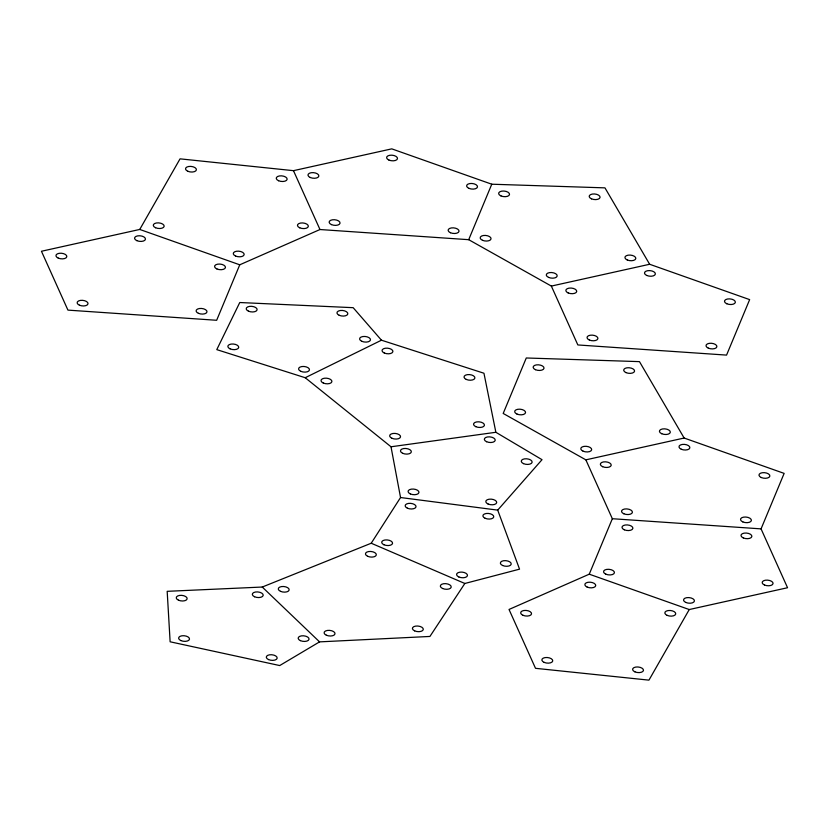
<?xml version="1.0" encoding="UTF-8"?>
<svg xmlns="http://www.w3.org/2000/svg" width="829" height="829" viewBox="0 0 829 829"><rect width="100%" height="100%" fill="white"/><g stroke="black" fill="none" stroke-linecap="round" stroke-linejoin="round"><path stroke-width="1.24" d="M239.747 264.803L216.659 320.284L67.937 310.119L41.45 251.26L139.749 229.446L239.747 264.803L319.973 229.529L468.696 239.685L551.347 286.078L577.844 344.947L726.556 355.102L749.644 299.621L649.646 264.264L551.347 286.078M468.696 239.685L491.773 184.214L604.963 187.862L649.646 264.264M589.253 574.186L612.341 518.716L585.854 459.846L503.193 413.453L526.28 357.983L639.47 361.631L684.143 438.033L784.141 473.39L761.063 528.871L787.55 587.73L689.251 609.543L589.253 574.186L509.027 609.46L535.513 668.319L648.952 680.143L689.251 609.543M139.749 229.446L180.048 158.847L293.476 170.67L391.775 148.857L491.773 184.214M497.701 510.125L519.545 569.16L464.841 583.481L429.93 636.444L319.559 641.874L279.715 665.552L170.132 641.791L167.178 591.326L262.254 587.036L371.216 543.233L400.542 497.524L391.008 446.779L305.207 377.723L216.783 349.631L239.757 302.523L353.164 307.683L381.464 340.201L483.949 373.237L495.866 432.282L542.021 459.68L497.701 510.125L400.542 497.524M305.207 377.723L381.464 340.201M585.854 459.846L684.143 438.033M391.008 446.779L495.866 432.282M612.341 518.716L761.063 528.871M371.216 543.233L464.841 583.481M262.254 587.036L319.559 641.874M293.476 170.67L319.973 229.529M230.079 348.843A5.471 2.798 5.9 0 0 238.711 347.517A5.471 2.798 5.9 0 0 231.063 344.087A5.471 2.798 5.9 0 0 230.079 348.843M248.462 311.165A5.471 2.798 5.9 0 0 257.094 309.839A5.471 2.798 5.9 0 0 249.446 306.398A5.471 2.798 5.9 0 0 248.462 311.165M339.185 315.279A5.471 2.798 5.9 0 0 347.807 313.963A5.471 2.798 5.9 0 0 340.159 310.523A5.471 2.798 5.9 0 0 339.185 315.279M361.827 341.299A5.471 2.798 5.9 0 0 370.459 339.983A5.471 2.798 5.9 0 0 362.812 336.543A5.471 2.798 5.9 0 0 361.827 341.299M300.823 371.319A5.471 2.798 5.9 0 0 309.445 369.993A5.471 2.798 5.9 0 0 301.797 366.553A5.471 2.798 5.9 0 0 300.823 371.319M300.399 640.63A5.471 2.798 5.9 0 0 309.03 639.304A5.471 2.798 5.9 0 0 301.383 635.874A5.471 2.798 5.9 0 0 300.399 640.63M268.523 659.573A5.471 2.798 5.9 0 0 277.155 658.247A5.471 2.798 5.9 0 0 269.508 654.817A5.471 2.798 5.9 0 0 268.523 659.573M180.867 640.568A5.471 2.798 5.9 0 0 189.489 639.242A5.471 2.798 5.9 0 0 181.841 635.802A5.471 2.798 5.9 0 0 180.867 640.568M178.494 600.196A5.471 2.798 5.9 0 0 187.126 598.87A5.471 2.798 5.9 0 0 179.478 595.429A5.471 2.798 5.9 0 0 178.494 600.196M254.555 596.756A5.471 2.798 5.9 0 0 263.187 595.429A5.471 2.798 5.9 0 0 255.539 591.999A5.471 2.798 5.9 0 0 254.555 596.756M323.269 383.019A5.471 2.798 5.9 0 0 331.89 381.692A5.471 2.798 5.9 0 0 324.243 378.252A5.471 2.798 5.9 0 0 323.269 383.019M384.273 352.999A5.471 2.798 5.9 0 0 392.894 351.672A5.471 2.798 5.9 0 0 385.257 348.242A5.471 2.798 5.9 0 0 384.273 352.999M466.261 379.423A5.471 2.798 5.9 0 0 474.882 378.107A5.471 2.798 5.9 0 0 467.235 374.667A5.471 2.798 5.9 0 0 466.261 379.423M475.794 426.666A5.471 2.798 5.9 0 0 484.416 425.339A5.471 2.798 5.9 0 0 476.768 421.899A5.471 2.798 5.9 0 0 475.794 426.666M391.91 438.261A5.471 2.798 5.9 0 0 400.531 436.935A5.471 2.798 5.9 0 0 392.884 433.494A5.471 2.798 5.9 0 0 391.91 438.261M367.682 556.3A5.471 2.798 5.9 0 0 376.304 554.974A5.471 2.798 5.9 0 0 368.656 551.544A5.471 2.798 5.9 0 0 367.682 556.3M442.582 588.497A5.471 2.798 5.9 0 0 451.204 587.17A5.471 2.798 5.9 0 0 443.556 583.73A5.471 2.798 5.9 0 0 442.582 588.497M414.655 630.869A5.471 2.798 5.9 0 0 423.277 629.543A5.471 2.798 5.9 0 0 415.64 626.102A5.471 2.798 5.9 0 0 414.655 630.869M326.357 635.211A5.471 2.798 5.9 0 0 334.989 633.884A5.471 2.798 5.9 0 0 327.341 630.444A5.471 2.798 5.9 0 0 326.357 635.211M280.513 591.336A5.471 2.798 5.9 0 0 289.145 590.01A5.471 2.798 5.9 0 0 281.497 586.58A5.471 2.798 5.9 0 0 280.513 591.336M402.697 453.308A5.471 2.798 5.9 0 0 411.319 451.981A5.471 2.798 5.9 0 0 403.671 448.551A5.471 2.798 5.9 0 0 402.697 453.308M486.582 441.712A5.471 2.798 5.9 0 0 495.203 440.386A5.471 2.798 5.9 0 0 487.556 436.945A5.471 2.798 5.9 0 0 486.582 441.712M523.503 463.629A5.471 2.798 5.9 0 0 532.125 462.302A5.471 2.798 5.9 0 0 524.477 458.872A5.471 2.798 5.9 0 0 523.503 463.629M488.043 503.991A5.471 2.798 5.9 0 0 496.675 502.664A5.471 2.798 5.9 0 0 489.027 499.224A5.471 2.798 5.9 0 0 488.043 503.991M410.324 493.908A5.471 2.798 5.9 0 0 418.946 492.581A5.471 2.798 5.9 0 0 411.298 489.141A5.471 2.798 5.9 0 0 410.324 493.908M407.391 508.187A5.471 2.798 5.9 0 0 416.013 506.861A5.471 2.798 5.9 0 0 408.365 503.431A5.471 2.798 5.9 0 0 407.391 508.187M485.12 518.27A5.471 2.798 5.9 0 0 493.742 516.944A5.471 2.798 5.9 0 0 486.095 513.514A5.471 2.798 5.9 0 0 485.12 518.27M502.592 565.492A5.471 2.798 5.9 0 0 511.213 564.166A5.471 2.798 5.9 0 0 503.566 560.736A5.471 2.798 5.9 0 0 502.592 565.492M458.82 576.953A5.471 2.798 5.9 0 0 467.452 575.627A5.471 2.798 5.9 0 0 459.805 572.186A5.471 2.798 5.9 0 0 458.82 576.953M383.931 544.757A5.471 2.798 5.9 0 0 392.552 543.43A5.471 2.798 5.9 0 0 384.905 540A5.471 2.798 5.9 0 0 383.931 544.757M726.795 303.756A5.471 2.798 5.9 0 0 735.354 302.357A5.471 2.798 5.9 0 0 727.613 298.979A5.471 2.798 5.9 0 0 726.795 303.756M708.318 348.139A5.471 2.798 5.9 0 0 716.878 346.74A5.471 2.798 5.9 0 0 709.147 343.361A5.471 2.798 5.9 0 0 708.318 348.139M589.346 340.014A5.471 2.798 5.9 0 0 597.906 338.615A5.471 2.798 5.9 0 0 590.165 335.237A5.471 2.798 5.9 0 0 589.346 340.014M568.155 292.927A5.471 2.798 5.9 0 0 576.715 291.528A5.471 2.798 5.9 0 0 568.974 288.15A5.471 2.798 5.9 0 0 568.155 292.927M646.796 275.477A5.471 2.798 5.9 0 0 655.356 274.078A5.471 2.798 5.9 0 0 647.615 270.7A5.471 2.798 5.9 0 0 646.796 275.477M591.502 198.836A5.471 2.798 5.9 0 0 600.061 197.437A5.471 2.798 5.9 0 0 592.32 194.059A5.471 2.798 5.9 0 0 591.502 198.836M627.252 259.964A5.471 2.798 5.9 0 0 635.802 258.555A5.471 2.798 5.9 0 0 628.071 255.177A5.471 2.798 5.9 0 0 627.252 259.964M548.611 277.414A5.471 2.798 5.9 0 0 557.171 276.005A5.471 2.798 5.9 0 0 549.43 272.627A5.471 2.798 5.9 0 0 548.611 277.414M482.488 240.296A5.471 2.798 5.9 0 0 491.037 238.887A5.471 2.798 5.9 0 0 483.307 235.519A5.471 2.798 5.9 0 0 482.488 240.296M500.954 195.913A5.471 2.798 5.9 0 0 509.514 194.514A5.471 2.798 5.9 0 0 501.773 191.136A5.471 2.798 5.9 0 0 500.954 195.913M136.889 240.659A5.471 2.798 5.9 0 0 145.448 239.249A5.471 2.798 5.9 0 0 137.707 235.871A5.471 2.798 5.9 0 0 136.889 240.659M216.887 268.938A5.471 2.798 5.9 0 0 225.447 267.539A5.471 2.798 5.9 0 0 217.706 264.161A5.471 2.798 5.9 0 0 216.887 268.938M198.421 313.321A5.471 2.798 5.9 0 0 206.981 311.922A5.471 2.798 5.9 0 0 199.24 308.543A5.471 2.798 5.9 0 0 198.421 313.321M79.449 305.196A5.471 2.798 5.9 0 0 88.009 303.797A5.471 2.798 5.9 0 0 80.268 300.419A5.471 2.798 5.9 0 0 79.449 305.196M58.258 258.109A5.471 2.798 5.9 0 0 66.817 256.7A5.471 2.798 5.9 0 0 59.077 253.332A5.471 2.798 5.9 0 0 58.258 258.109M388.925 160.059A5.471 2.798 5.9 0 0 397.485 158.66A5.471 2.798 5.9 0 0 389.744 155.282A5.471 2.798 5.9 0 0 388.925 160.059M468.924 188.349A5.471 2.798 5.9 0 0 477.483 186.939A5.471 2.798 5.9 0 0 469.742 183.572A5.471 2.798 5.9 0 0 468.924 188.349M450.458 232.731A5.471 2.798 5.9 0 0 459.017 231.322A5.471 2.798 5.9 0 0 451.277 227.944A5.471 2.798 5.9 0 0 450.458 232.731M331.476 224.607A5.471 2.798 5.9 0 0 340.035 223.198A5.471 2.798 5.9 0 0 332.294 219.82A5.471 2.798 5.9 0 0 331.476 224.607M310.284 177.51A5.471 2.798 5.9 0 0 318.844 176.111A5.471 2.798 5.9 0 0 311.103 172.733A5.471 2.798 5.9 0 0 310.284 177.51M187.831 171.271A5.471 2.798 5.9 0 0 196.39 169.862A5.471 2.798 5.9 0 0 188.649 166.494A5.471 2.798 5.9 0 0 187.831 171.271M278.575 180.732A5.471 2.798 5.9 0 0 287.135 179.323A5.471 2.798 5.9 0 0 279.404 175.945A5.471 2.798 5.9 0 0 278.575 180.732M299.766 227.82A5.471 2.798 5.9 0 0 308.326 226.41A5.471 2.798 5.9 0 0 300.595 223.042A5.471 2.798 5.9 0 0 299.766 227.82M235.591 256.037A5.471 2.798 5.9 0 0 244.151 254.627A5.471 2.798 5.9 0 0 236.41 251.26A5.471 2.798 5.9 0 0 235.591 256.037M155.593 227.747A5.471 2.798 5.9 0 0 164.152 226.348A5.471 2.798 5.9 0 0 156.412 222.97A5.471 2.798 5.9 0 0 155.593 227.747M764.493 585.005A5.471 2.798 5.9 0 0 773.053 583.606A5.471 2.798 5.9 0 0 765.312 580.227A5.471 2.798 5.9 0 0 764.493 585.005M685.852 602.455A5.471 2.798 5.9 0 0 694.412 601.056A5.471 2.798 5.9 0 0 686.681 597.678A5.471 2.798 5.9 0 0 685.852 602.455M605.854 574.176A5.471 2.798 5.9 0 0 614.413 572.766A5.471 2.798 5.9 0 0 606.683 569.399A5.471 2.798 5.9 0 0 605.854 574.176M624.32 529.793A5.471 2.798 5.9 0 0 632.879 528.394A5.471 2.798 5.9 0 0 625.149 525.016A5.471 2.798 5.9 0 0 624.32 529.793M743.302 537.917A5.471 2.798 5.9 0 0 751.862 536.518A5.471 2.798 5.9 0 0 744.121 533.14A5.471 2.798 5.9 0 0 743.302 537.917M634.91 671.842A5.471 2.798 5.9 0 0 643.47 670.443A5.471 2.798 5.9 0 0 635.739 667.065A5.471 2.798 5.9 0 0 634.91 671.842M544.166 662.381A5.471 2.798 5.9 0 0 552.725 660.982A5.471 2.798 5.9 0 0 544.985 657.604A5.471 2.798 5.9 0 0 544.166 662.381M522.975 615.294A5.471 2.798 5.9 0 0 531.534 613.895A5.471 2.798 5.9 0 0 523.793 610.517A5.471 2.798 5.9 0 0 522.975 615.294M587.16 587.077A5.471 2.798 5.9 0 0 595.719 585.678A5.471 2.798 5.9 0 0 587.979 582.3A5.471 2.798 5.9 0 0 587.16 587.077M667.158 615.367A5.471 2.798 5.9 0 0 675.718 613.957A5.471 2.798 5.9 0 0 667.977 610.579A5.471 2.798 5.9 0 0 667.158 615.367M761.291 477.525A5.471 2.798 5.9 0 0 769.851 476.126A5.471 2.798 5.9 0 0 762.11 472.748A5.471 2.798 5.9 0 0 761.291 477.525M742.825 521.907A5.471 2.798 5.9 0 0 751.385 520.508A5.471 2.798 5.9 0 0 743.644 517.13A5.471 2.798 5.9 0 0 742.825 521.907M623.843 513.783A5.471 2.798 5.9 0 0 632.403 512.384A5.471 2.798 5.9 0 0 624.672 509.006A5.471 2.798 5.9 0 0 623.843 513.783M602.652 466.696A5.471 2.798 5.9 0 0 611.211 465.297A5.471 2.798 5.9 0 0 603.481 461.919A5.471 2.798 5.9 0 0 602.652 466.696M681.293 449.245A5.471 2.798 5.9 0 0 689.852 447.847A5.471 2.798 5.9 0 0 682.112 444.468A5.471 2.798 5.9 0 0 681.293 449.245M583.108 451.183A5.471 2.798 5.9 0 0 591.668 449.774A5.471 2.798 5.9 0 0 583.937 446.396A5.471 2.798 5.9 0 0 583.108 451.183M516.985 414.065A5.471 2.798 5.9 0 0 525.545 412.655A5.471 2.798 5.9 0 0 517.804 409.288A5.471 2.798 5.9 0 0 516.985 414.065M535.451 369.682A5.471 2.798 5.9 0 0 544.011 368.283A5.471 2.798 5.9 0 0 536.27 364.905A5.471 2.798 5.9 0 0 535.451 369.682M625.999 372.604A5.471 2.798 5.9 0 0 634.558 371.205A5.471 2.798 5.9 0 0 626.828 367.827A5.471 2.798 5.9 0 0 625.999 372.604M661.749 433.733A5.471 2.798 5.9 0 0 670.309 432.323A5.471 2.798 5.9 0 0 662.568 428.945A5.471 2.798 5.9 0 0 661.749 433.733"/></g></svg>
